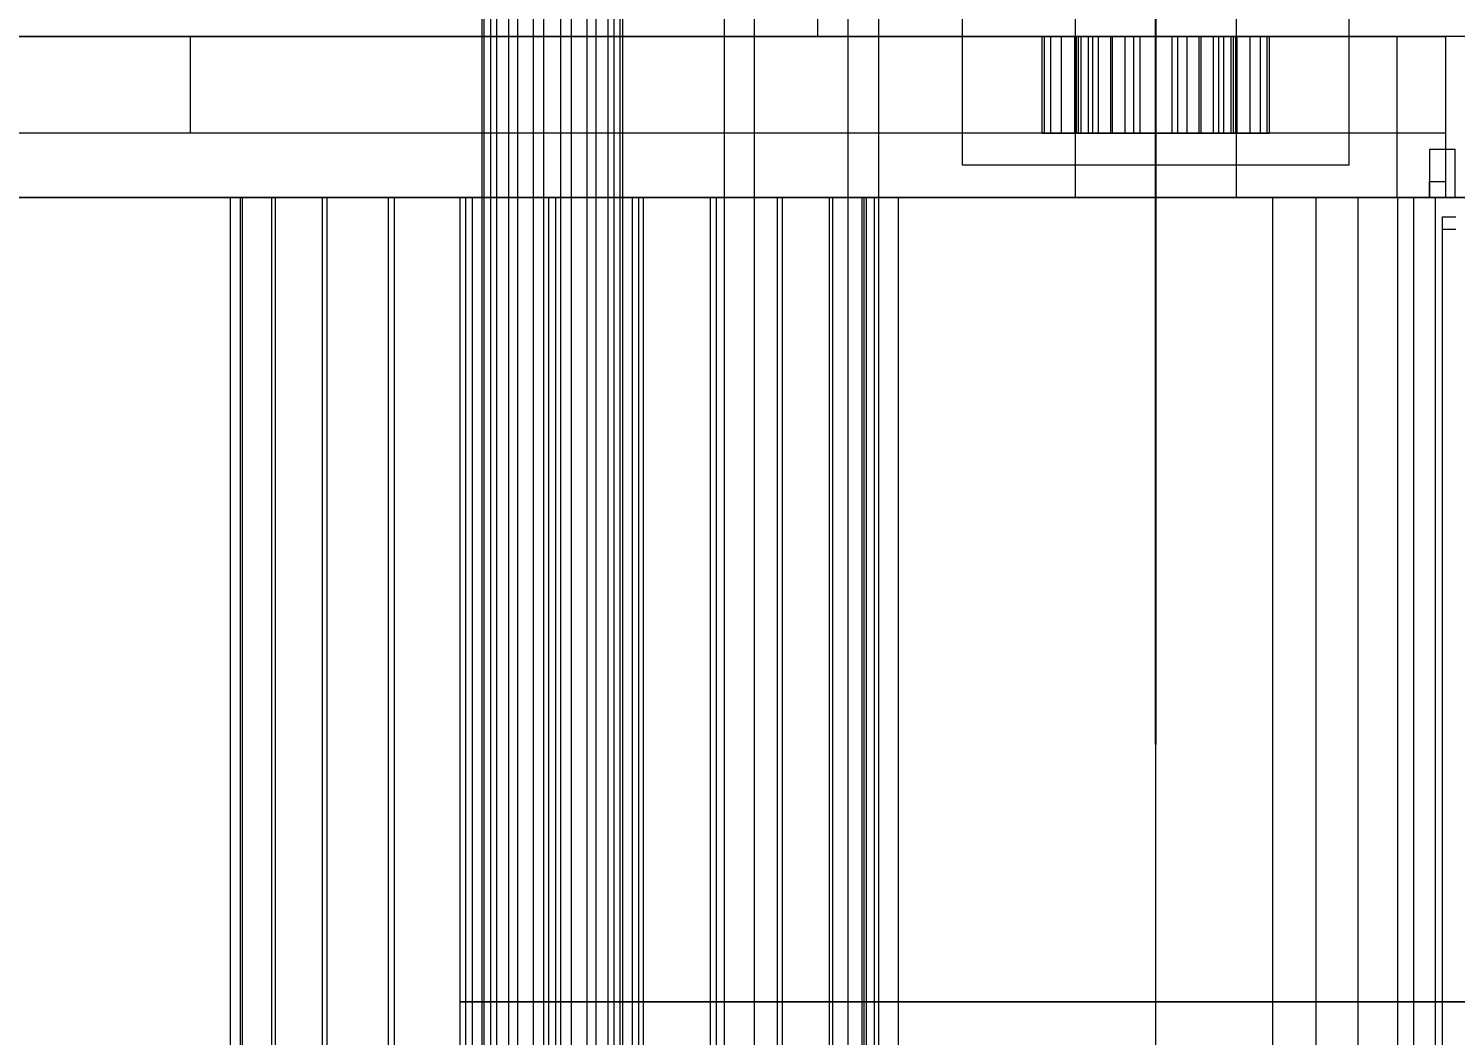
# Model space of a CAD drawing. Header units: millimetres. Extents: x -2500 to 58855, y -53268 to 6837.
# Drawn here: x 27278 to 27721.3, y -18010.4 to -17697.5 of the extents above; entities that cross this region are included whole.
import ezdxf

# ---------------------------------------------------------------- set-up
doc = ezdxf.new("R2010")
doc.units = ezdxf.units.MM
for name, color, linetype, lineweight in [('COTAS_P', 1, 'Continuous', 0), ('superior_C03', 7, 'Continuous', 0), ('superior_C05', 7, 'Continuous', 0), ('superior_C05-C03', 7, 'Continuous', 0)]:
    doc.layers.add(name, color=color, linetype=linetype, lineweight=lineweight)
doc.dimstyles.new('R19_100', dxfattribs={"dimtxt": 250, "dimasz": 150, "dimexe": 150, "dimexo": 80, "dimgap": 100, "dimtad": 1, "dimtih": 1, "dimtoh": 1, "dimdsep": 46, "dimcen": 0.09, "dimadec": 0, "dimazin": 0, "dimtfac": 1, "dimtdec": 4, "dimtofl": 0, "dimtmove": 0, "dimatfit": 3, "dimfxl": 1, "dimtolj": 1, "dimtzin": 0, "dimarcsym": 0})

# ---------------------------------------------------------------- blocks, each defined once
blk = doc.blocks.new('*D25')
at = {"layer": 'COTAS_P', "color": 0, "lineweight": -2, "transparency": 16777216}
for p, q in [((25128.19, -17920), (25128.19, -16950)), ((27628.19, -17920), (27628.19, -16950)), ((25278.19, -17100), (27478.19, -17100))]:
    blk.add_line(p, q, dxfattribs=at)
at = {"layer": 'COTAS_P', "color": 0, "transparency": 16777216}
for points in [[(25278.19, -17075), (25278.19, -17125), (25128.19, -17100)], [(27478.19, -17075), (27478.19, -17125), (27628.19, -17100)]]:
    blk.add_solid(points, dxfattribs=at)
at = {"layer": 'Defpoints', "color": 0, "transparency": 16777216}
for p in [(27628.19, -17100), (25128.19, -18000), (27628.19, -18000)]:
    blk.add_point(p, dxfattribs=at)

msp = doc.modelspace()

# ---------------------------------------------------------------- linework, layer by layer
at = {"layer": 'superior_C03'}
for p, q in [((27418.824, -17480), (27418.824, -18520)), ((27419.479, -17480), (27419.479, -18520)), ((27421.495, -17480), (27421.495, -18520)), ((27423.359, -17480), (27423.359, -18520)), ((27427.084, -17480), (27427.084, -18520)), ((27429.874, -17480), (27429.874, -18520)), ((27434.741, -17480), (27434.741, -18520)), ((27438.032, -17480), (27438.032, -18520)), ((27443.3, -17480), (27443.3, -18520)), ((27446.591, -17480), (27446.591, -18520)), ((27451.458, -17480), (27451.458, -18520)), ((27454.248, -17480), (27454.248, -18520)), ((27457.973, -17480), (27457.973, -18520)), ((27459.837, -17480), (27459.837, -18520)), ((27461.853, -18520), (27461.853, -17480)), ((27462.508, -17480), (27462.508, -18520)), ((27494.118, -17550), (27494.118, -18450)), ((27503.544, -18450), (27503.544, -17550)), ((27532.641, -18450), (27532.641, -17550)), ((27542.066, -17550), (27542.066, -18450)), ((27344.361, -17750), (27340.672, -17750)), ((27340.672, -17750), (27343.798, -17750)), ((27340.672, -17750), (27340.672, -18250)), ((27343.798, -17750), (27353.525, -17750)), ((27343.798, -17750), (27343.798, -18250)), ((27354.612, -17750), (27344.361, -17750)), ((27344.361, -17750), (27344.361, -18250)), ((27353.525, -17750), (27369.191, -17750)), ((27353.525, -17750), (27353.525, -18250)), ((27370.729, -17750), (27354.612, -17750)), ((27354.612, -17750), (27354.612, -18250)), ((27369.191, -17750), (27389.727, -17750)), ((27369.191, -17750), (27369.191, -18250)), ((27391.611, -17750), (27370.729, -17750)), ((27370.729, -17750), (27370.729, -18250)), ((27389.727, -17750), (27413.735, -17750)), ((27389.727, -17750), (27389.727, -18250)), ((27415.836, -17750), (27391.611, -17750)), ((27391.611, -17750), (27391.611, -18250)), ((27412.119, -18000), (27412.119, -17750)), ((27412.119, -17750), (27749.188, -17750)), ((27413.735, -17750), (27412.119, -17750)), ((27750.804, -17750), (27413.735, -17750)), ((27413.735, -17750), (27413.735, -18000)), ((27413.735, -17750), (27439.579, -17750)), ((27413.735, -17750), (27413.735, -18250)), ((27441.754, -17750), (27415.836, -17750)), ((27415.836, -17750), (27415.836, -18250)), ((27439.579, -17750), (27465.496, -17750)), ((27439.579, -17750), (27439.579, -18250)), ((27467.597, -17750), (27441.754, -17750)), ((27441.754, -17750), (27441.754, -18250)), ((27465.496, -17750), (27489.721, -17750)), ((27465.496, -17750), (27465.496, -18250)), ((27467.597, -18250), (27467.597, -17750)), ((27467.597, -17750), (36944.047, -17750)), ((27467.597, -17750), (27468.944, -17750)), ((27491.605, -17750), (27467.597, -17750)), ((36945.393, -17750), (27468.944, -17750)), ((27468.944, -17750), (27468.944, -18250)), ((27489.721, -17750), (27510.604, -17750)), ((27489.721, -17750), (27489.721, -18250)), ((27512.142, -17750), (27491.605, -17750)), ((27491.605, -17750), (27491.605, -18250)), ((27510.604, -17750), (27526.72, -17750)), ((27510.604, -17750), (27510.604, -18250)), ((27527.807, -17750), (27512.142, -17750)), ((27512.142, -17750), (27512.142, -18250)), ((27526.72, -17750), (27536.971, -17750)), ((27526.72, -17750), (27526.72, -18250)), ((27537.534, -17750), (27527.807, -17750)), ((27527.807, -17750), (27527.807, -18250)), ((27536.971, -17750), (27540.66, -17750)), ((27536.971, -18250), (27536.971, -17750)), ((27540.66, -17750), (27537.534, -17750)), ((27537.534, -17750), (27537.534, -18250)), ((27540.66, -17750), (27540.66, -18250)), ((27412.119, -18250), (27412.119, -18000)), ((27412.119, -18000), (27749.188, -18000)), ((27413.735, -18000), (27412.119, -18000)), ((27750.804, -18000), (27413.735, -18000)), ((27413.735, -18000), (27413.735, -18250))]:
    msp.add_line(p, q, dxfattribs=at)
at = {"layer": 'superior_C05'}
for p, q in [((27523.187, -17700), (27523.187, -17430)), ((27568.187, -17740), (27568.187, -17690)), ((27603.187, -17690), (27603.187, -17750)), ((27653.187, -17690), (27653.187, -17750)), ((27688.187, -17690), (27688.187, -17740)), ((25038.187, -17700), (27328.187, -17700)), ((28033.187, -17700), (27108.187, -17700)), ((27328.187, -17700), (27328.187, -17730)), ((27328.187, -17700), (27718.187, -17700)), ((28033.187, -17700), (27523.187, -17700)), ((27593.614, -17700), (27592.937, -17700)), ((27592.937, -17700), (27602.937, -17700)), ((27592.937, -17730), (27592.937, -17700)), ((27595.62, -17700), (27593.614, -17700)), ((27593.614, -17700), (27603.422, -17700)), ((27593.614, -17730), (27593.614, -17700)), ((27598.877, -17700), (27595.62, -17700)), ((27595.62, -17700), (27604.859, -17700)), ((27595.62, -17730), (27595.62, -17700)), ((27603.261, -17700), (27598.877, -17700)), ((27598.877, -17700), (27607.192, -17700)), ((27598.877, -17730), (27598.877, -17700)), ((27602.937, -17700), (27603.422, -17700)), ((27602.937, -17700), (27602.937, -17730)), ((27608.603, -17700), (27603.261, -17700)), ((27603.261, -17700), (27610.332, -17700)), ((27603.261, -17730), (27603.261, -17700)), ((27603.422, -17700), (27604.859, -17700)), ((27603.422, -17700), (27603.422, -17730)), ((27604.187, -17730), (27604.187, -17700)), ((27604.187, -17700), (27652.187, -17700)), ((27604.859, -17700), (27607.192, -17700)), ((27604.859, -17700), (27604.859, -17730)), ((27607.192, -17700), (27610.332, -17700)), ((27607.192, -17700), (27607.192, -17730)), ((27614.697, -17700), (27608.603, -17700)), ((27608.603, -17700), (27614.158, -17700)), ((27608.603, -17730), (27608.603, -17700)), ((27610.332, -17700), (27614.158, -17700)), ((27610.332, -17700), (27610.332, -17730)), ((27614.158, -17700), (27618.524, -17700)), ((27614.158, -17700), (27614.158, -17730)), ((27621.31, -17700), (27614.697, -17700)), ((27614.697, -17700), (27618.524, -17700)), ((27614.697, -17730), (27614.697, -17700)), ((27618.524, -17700), (27623.261, -17700)), ((27618.524, -17700), (27618.524, -17730)), ((27628.187, -17700), (27621.31, -17700)), ((27621.31, -17700), (27623.261, -17700)), ((27621.31, -17730), (27621.31, -17700)), ((27623.261, -17700), (27628.187, -17700)), ((27623.261, -17700), (27623.261, -17730)), ((27635.064, -17700), (27628.187, -17700)), ((27628.187, -17700), (27633.113, -17700)), ((27628.187, -17700), (27628.187, -17730)), ((27635.064, -17700), (27633.113, -17700)), ((27633.113, -17700), (27637.849, -17700)), ((27633.113, -17700), (27633.113, -17730)), ((27641.676, -17700), (27635.064, -17700)), ((27635.064, -17730), (27635.064, -17700)), ((27641.676, -17700), (27637.849, -17700)), ((27637.849, -17700), (27642.215, -17700)), ((27637.849, -17700), (27637.849, -17730)), ((27647.77, -17700), (27641.676, -17700)), ((27641.676, -17730), (27641.676, -17700)), ((27647.77, -17700), (27642.215, -17700)), ((27642.215, -17700), (27646.041, -17700)), ((27642.215, -17700), (27642.215, -17730)), ((27653.112, -17700), (27646.041, -17700)), ((27646.041, -17700), (27649.181, -17700)), ((27646.041, -17700), (27646.041, -17730)), ((27653.112, -17700), (27647.77, -17700)), ((27647.77, -17730), (27647.77, -17700)), ((27657.496, -17700), (27649.181, -17700)), ((27649.181, -17700), (27651.515, -17700)), ((27649.181, -17700), (27649.181, -17730)), ((27660.753, -17700), (27651.515, -17700)), ((27651.515, -17700), (27652.951, -17700)), ((27651.515, -17700), (27651.515, -17730)), ((27652.187, -17700), (27652.187, -17730)), ((27662.759, -17700), (27652.951, -17700)), ((27652.951, -17700), (27653.437, -17700)), ((27652.951, -17700), (27652.951, -17730)), ((27657.496, -17700), (27653.112, -17700)), ((27653.112, -17730), (27653.112, -17700)), ((27653.437, -17700), (27663.437, -17700)), ((27653.437, -17730), (27653.437, -17700)), ((27660.753, -17700), (27657.496, -17700)), ((27657.496, -17730), (27657.496, -17700)), ((27662.759, -17700), (27660.753, -17700)), ((27660.753, -17730), (27660.753, -17700)), ((27663.437, -17700), (27662.759, -17700)), ((27662.759, -17730), (27662.759, -17700)), ((27663.437, -17700), (27663.437, -17730)), ((27718.187, -17700), (27718.187, -17730)), ((27328.187, -17730), (25038.187, -17730)), ((27718.187, -17730), (27328.187, -17730)), ((27602.937, -17730), (27592.937, -17730)), ((27592.937, -17730), (27593.614, -17730)), ((27603.422, -17730), (27593.614, -17730)), ((27593.614, -17730), (27595.62, -17730)), ((27604.859, -17730), (27595.62, -17730)), ((27595.62, -17730), (27598.877, -17730)), ((27607.192, -17730), (27598.877, -17730)), ((27598.877, -17730), (27603.261, -17730)), ((27603.422, -17730), (27602.937, -17730)), ((27610.332, -17730), (27603.261, -17730)), ((27603.261, -17730), (27608.603, -17730)), ((27604.859, -17730), (27603.422, -17730)), ((27652.187, -17730), (27604.187, -17730)), ((27607.192, -17730), (27604.859, -17730)), ((27610.332, -17730), (27607.192, -17730)), ((27614.158, -17730), (27608.603, -17730)), ((27608.603, -17730), (27614.697, -17730)), ((27614.158, -17730), (27610.332, -17730)), ((27618.524, -17730), (27614.158, -17730)), ((27618.524, -17730), (27614.697, -17730)), ((27614.697, -17730), (27621.31, -17730)), ((27623.261, -17730), (27618.524, -17730)), ((27623.261, -17730), (27621.31, -17730)), ((27621.31, -17730), (27628.187, -17730)), ((27628.187, -17730), (27623.261, -17730)), ((27633.113, -17730), (27628.187, -17730)), ((27628.187, -17730), (27635.064, -17730)), ((27637.849, -17730), (27633.113, -17730)), ((27633.113, -17730), (27635.064, -17730)), ((27635.064, -17730), (27641.676, -17730)), ((27642.215, -17730), (27637.849, -17730)), ((27637.849, -17730), (27641.676, -17730)), ((27641.676, -17730), (27647.77, -17730)), ((27646.041, -17730), (27642.215, -17730)), ((27642.215, -17730), (27647.77, -17730)), ((27649.181, -17730), (27646.041, -17730)), ((27646.041, -17730), (27653.112, -17730)), ((27647.77, -17730), (27653.112, -17730)), ((27651.515, -17730), (27649.181, -17730)), ((27649.181, -17730), (27657.496, -17730)), ((27652.951, -17730), (27651.515, -17730)), ((27651.515, -17730), (27660.753, -17730)), ((27653.437, -17730), (27652.951, -17730)), ((27652.951, -17730), (27662.759, -17730)), ((27653.112, -17730), (27657.496, -17730)), ((27663.437, -17730), (27653.437, -17730)), ((27657.496, -17730), (27660.753, -17730)), ((27660.753, -17730), (27662.759, -17730)), ((27662.759, -17730), (27663.437, -17730)), ((27688.187, -17740), (27568.187, -17740)), ((27628.187, -17750), (25128.187, -17750)), ((25218.187, -17750), (27538.187, -17750)), ((27538.187, -17750), (27538.187, -18250)), ((27548.187, -17750), (27550.511, -17750)), ((27548.187, -17750), (27548.187, -18250)), ((27550.511, -17750), (27557.35, -17750)), ((27557.35, -17750), (27568.306, -17750)), ((27568.306, -17750), (27582.741, -17750)), ((27582.741, -17750), (27599.818, -17750)), ((27599.818, -17750), (27618.544, -17750)), ((27605.662, -17750), (27603.187, -17750)), ((27612.599, -17750), (27605.662, -17750)), ((27622.624, -17750), (27612.599, -17750)), ((27618.544, -17750), (27637.83, -17750)), ((27633.75, -17750), (27622.624, -17750)), ((27628.187, -17750), (27647.768, -17750)), ((27628.187, -17750), (27647.332, -17750)), ((27628.187, -18250), (27628.187, -17750)), ((27643.774, -17750), (27633.75, -17750)), ((27637.83, -17750), (27656.555, -17750)), ((27650.711, -17750), (27643.774, -17750)), ((27647.332, -17750), (27665.364, -17750)), ((27647.768, -17750), (27666.368, -17750)), ((27653.187, -17750), (27650.711, -17750)), ((27656.555, -17750), (27673.632, -17750)), ((27665.364, -17750), (27681.236, -17750)), ((27666.368, -17750), (27683.054, -17750)), ((27673.632, -17750), (27688.067, -17750)), ((27681.236, -17750), (27694.025, -17750)), ((27683.054, -17750), (27696.988, -17750)), ((27688.067, -17750), (27699.023, -17750)), ((27694.025, -17750), (27702.988, -17750)), ((27696.988, -17750), (27707.472, -17750)), ((27699.023, -17750), (27705.862, -17750)), ((27702.988, -17750), (27707.603, -17750)), ((27705.862, -17750), (27708.187, -17750)), ((27707.472, -17750), (27713.98, -17750)), ((27708.187, -17750), (27708.187, -18250)), ((27713.98, -17750), (27716.187, -17750))]:
    msp.add_line(p, q, dxfattribs=at)
at = {"layer": 'superior_C05-C03'}
for p, q in [((27703.187, -17750), (27703.187, -17700)), ((27703.187, -17700), (27718.187, -17700)), ((27718.187, -17700), (27718.187, -17750)), ((27713.187, -17735), (27721.187, -17735)), ((27713.187, -17735), (27713.187, -17750)), ((27721.187, -17750), (27721.187, -17735)), ((27713.187, -17750), (27713.187, -17745)), ((27713.187, -17745), (27718.187, -17745)), ((27718.187, -17745), (27718.187, -17750)), ((27677.978, -17750), (27664.421, -17750)), ((27664.421, -17750), (27664.421, -18250)), ((27677.978, -18250), (27677.978, -17750)), ((27691.018, -17750), (27677.978, -17750)), ((27691.018, -18250), (27691.018, -17750)), ((27703.409, -17750), (27691.018, -17750)), ((27718.187, -17750), (27703.187, -17750)), ((27703.409, -18250), (27703.409, -17750)), ((27715.02, -17750), (27703.409, -17750)), ((27718.187, -17750), (27713.187, -17750)), ((27713.187, -17750), (27721.187, -17750)), ((27715.02, -18250), (27715.02, -17750)), ((27725.731, -17750), (27715.02, -17750)), ((27717.187, -17756), (27721.346, -17756)), ((27717.187, -17756), (27717.187, -17760)), ((27721.346, -17760), (27717.187, -17760)), ((27717.187, -17760), (27717.187, -18240))]:
    msp.add_line(p, q, dxfattribs=at)

# ---------------------------------------------------------------- dimensions: what is measured, and where the dimension line sits
at = {"layer": 'COTAS_P'}
dim = msp.add_aligned_dim(p1=(25128.187, -18000), p2=(27628.187, -18000), distance=900, text='<> P', dimstyle='R19_100', dxfattribs=at)
dim.commit()
dim.dimension.update_dxf_attribs({"geometry": '*D25', "text_midpoint": (26378.187, -17100)})

doc.saveas('drawing.dxf')
